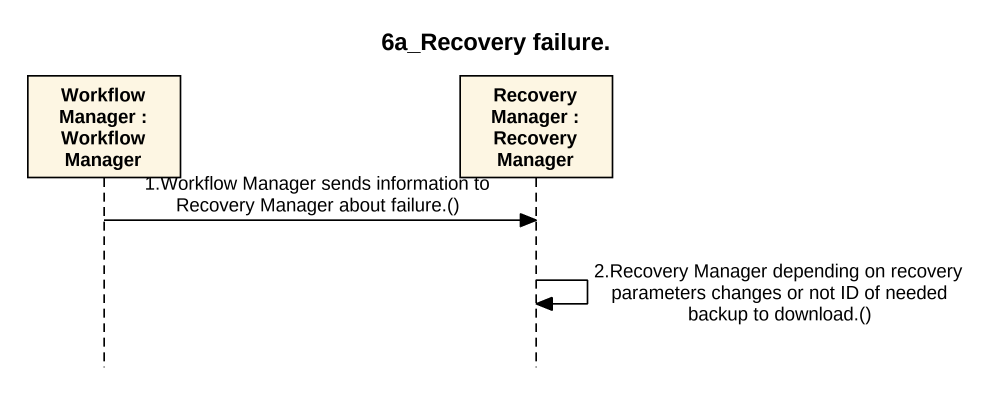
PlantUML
@startuml
title 6a_Recovery failure.
hide footbox
participant "Workflow Manager : Workflow Manager" as Workflow_Manager
participant "Recovery Manager : Recovery Manager" as Recovery_Manager

Workflow_Manager -> Recovery_Manager : 1.Workflow Manager sends information to Recovery Manager about failure.()
Recovery_Manager -> Recovery_Manager : 2.Recovery Manager depending on recovery parameters changes or not ID of needed backup to download.()
@enduml
